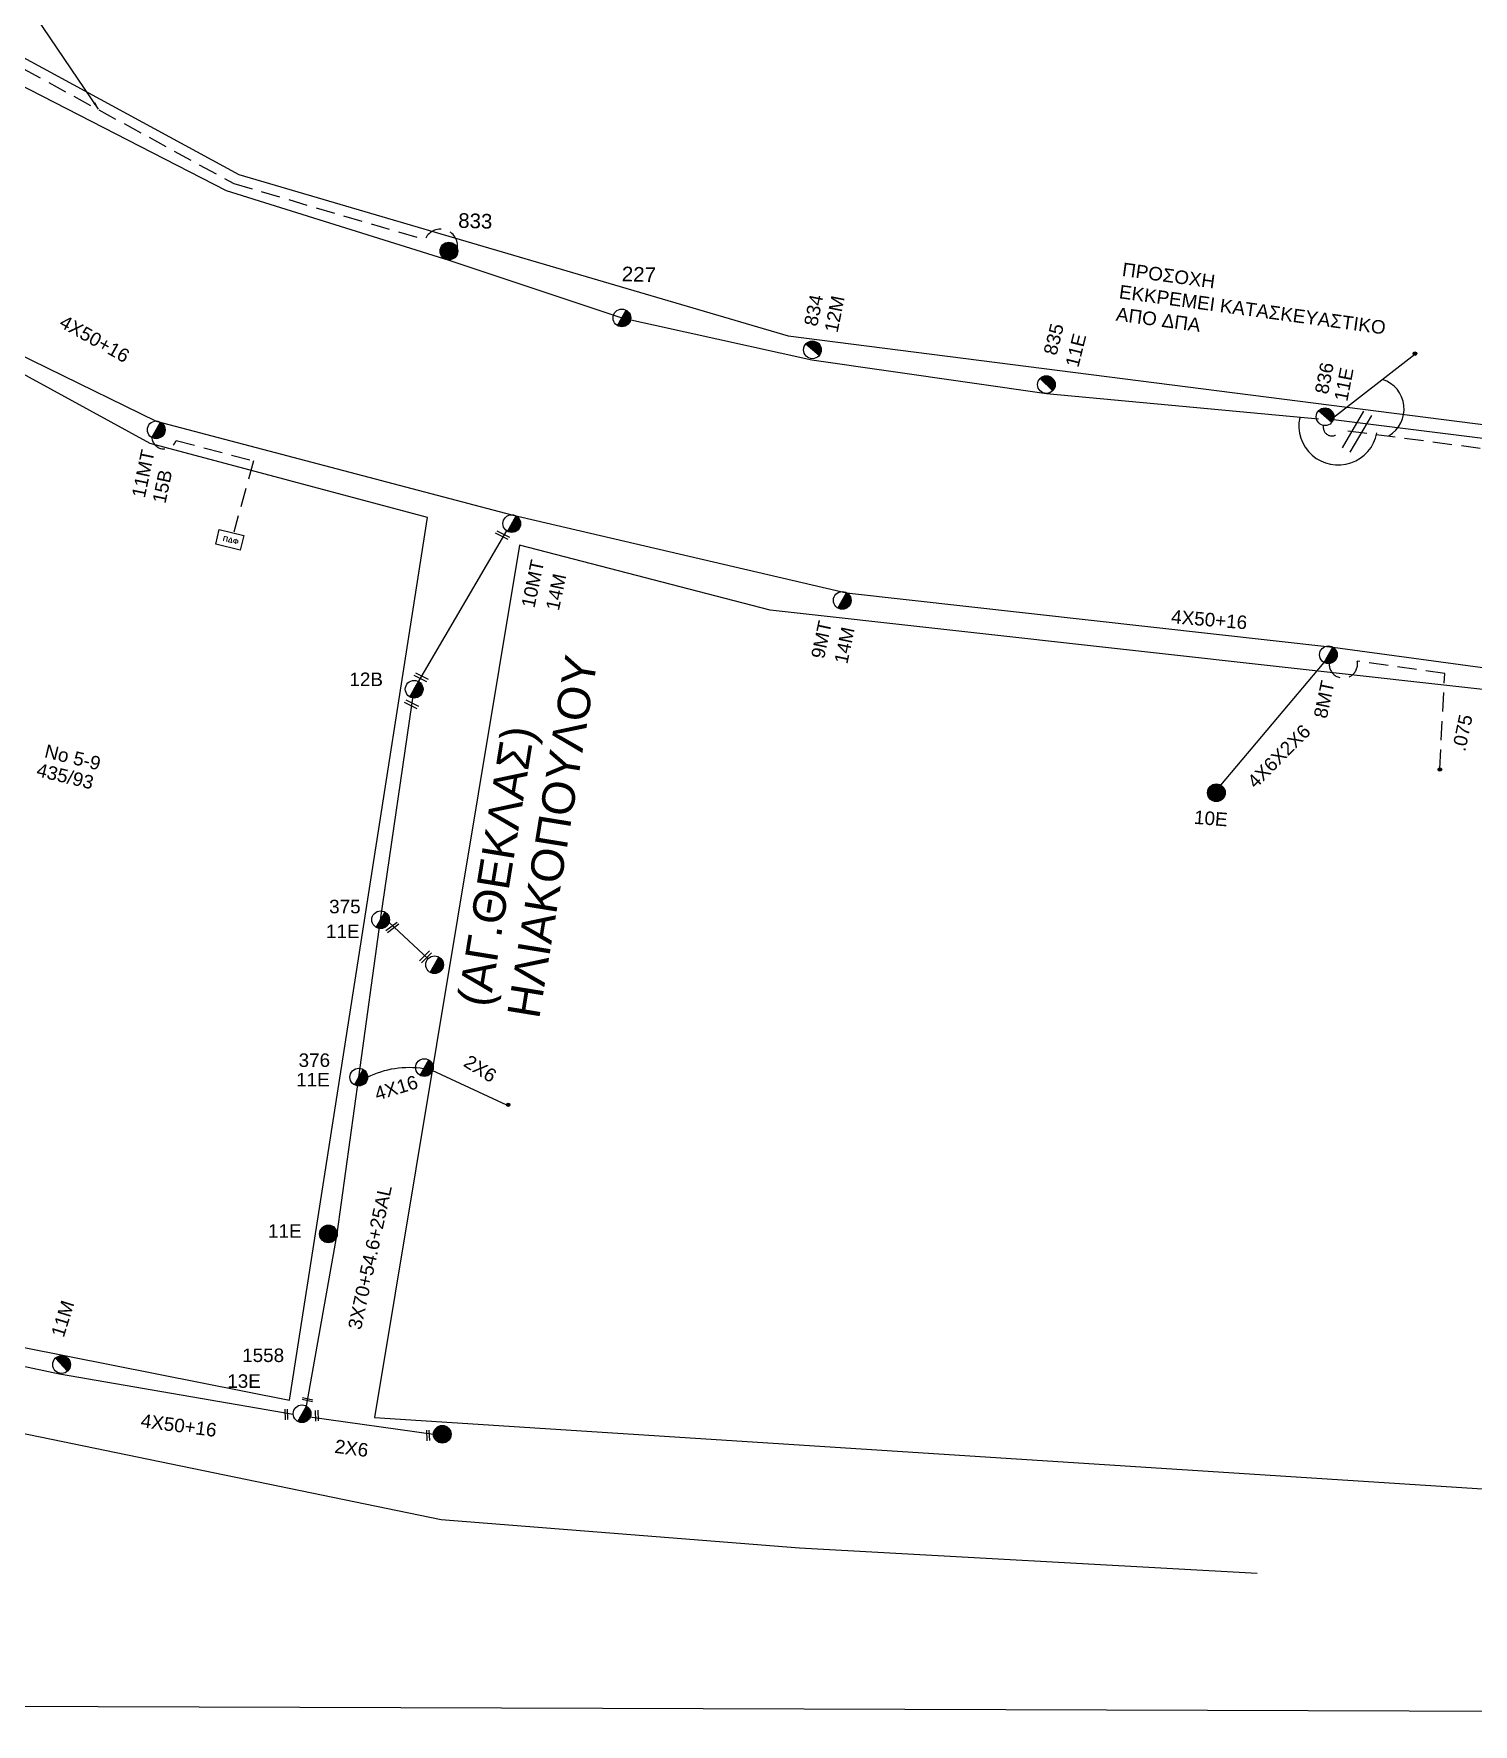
# Model space of a CAD drawing. Header units: millimetres. Extents: x 3156 to 5307, y 1191 to 2273.
# Drawn here: x 4517 to 4708.8, y 1237.7 to 1462.9 of the extents above; entities that cross this region are included whole.
import ezdxf

# ---------------------------------------------------------------- set-up
doc = ezdxf.new("R2010")
doc.units = ezdxf.units.MM
doc.linetypes.add('DASHED', pattern=[19.05, 12.7, -6.35])
for name, color, linetype in [('Pillar Δημοτικού Φωτισμού', 7, 'Continuous'), ('Άγνωστα', 7, 'Continuous'), ('Γυμνά εναέρια ΧΤ και ΦΟΠ (3Φ)   4x50+16AL', 7, 'Continuous'), ('Εναέρια παροχή ΧΤ 4x16', 7, 'SYN_LINE'), ('Εναέρια παροχή ΧΤ 4x25', 7, 'SYN_LINE'), ('Επιγραφές - Σχήματα', 7, 'Continuous'), ('Καλώδια ΧΤ   3x150+50CU', 7, 'DASHED'), ('Μηχανική τομή', 7, 'Continuous'), ('Στύλος Ξύλινος', 7, 'Continuous'), ('Στύλος Ξύλινος @ 1', 7, 'Continuous'), ('Στύλος ΦΜ', 7, 'Continuous'), ('Στύλος ΦΜ @ 1', 7, 'Continuous'), ('Συνδέσεις', 7, 'Continuous'), ('Συνεστραμμένα ΧΤ   3x70+54.6+25 AL', 7, 'SYN_LINE'), ('Τομή', 7, 'Continuous'), ('Υπόβαθρο ΔΕΗ', 7, 'Continuous'), ('Υπόγεια Καλώδια Δικτύου ΧΤ   .10', 7, 'DASHED'), ('Υπόγεια καλώδια Παροχών ΧΤ   .075', 7, 'DASHED')]:
    doc.layers.add(name, color=color, linetype=linetype)
doc.styles.add('arial', font='arial.ttf')
doc.styles.get("Standard").update_dxf_attribs({"font": 'arial.ttf'})
doc.linetypes.add('SYN_LINE', pattern='A,0.5,-0.0001,["/\\/\\/\\/",Standard,S=0.1,R=0,X=0,Y=-0.05],-0.25', length=0.7501)
doc.dimstyles.new('ISO-25', dxfattribs={"dimtxt": 2.5, "dimasz": 2.5, "dimexe": 1.25, "dimexo": 0.625, "dimtad": 1, "dimtxsty": 'Standard', "dimcen": 2.5, "dimadec": 0, "dimazin": 0, "dimtfac": 1, "dimtmove": 0, "dimatfit": 3, "dimfxl": 1, "dimarcsym": 0})

# ---------------------------------------------------------------- blocks, each defined once
blk = doc.blocks.new('ΥΠΑΡΧΩΝ ΤΣΙΜΕΝΤΕΝΙΟΣ ΣΤΥΛΟΣ')
at = {"layer": 'Στύλος ΦΜ'}
blk.add_hatch(color=7, dxfattribs=at).paths.add_polyline_path([(-1.29, -2.28, 0.574793), (2.62, 0, 0.268822), (1.3, 2.27)])
at = {"layer": 'Στύλος ΦΜ', "color": 7}
blk.add_line((-1.29, -2.28), (1.3, 2.27), dxfattribs=at)
blk.add_circle((0, 0), 2.62, dxfattribs=at)
at = {"layer": 'Στύλος ΦΜ', "flags": 4}
for tag, p in [('ΑΡΙΘΜΟΣ', (-4.68, 8.05)), ('ΤΥΠΟΣ', (-4.91, 3.03))]:
    blk.add_attdef(tag, p, '', height=4, dxfattribs=at)
blk = doc.blocks.new('ΥΠΑΡΧΩΝ ΞΥΛΙΝΟΣ ΣΤΥΛΟΣ')
at = {"layer": 'Στύλος Ξύλινος'}
h = blk.add_hatch(color=7, dxfattribs=at)
h.paths.add_polyline_path([(-2.62, 0, 0.270008), (-1.29, -2.28), (1.3, 2.27, 0.576266)])
h.paths.add_polyline_path([(-1.29, -2.28, 0.574793), (2.62, 0, 0.268822), (1.3, 2.27)])
at = {"layer": 'Στύλος Ξύλινος', "color": 7}
blk.add_line((-1.29, -2.28), (1.3, 2.27), dxfattribs=at)
blk.add_circle((0, 0), 2.62, dxfattribs=at)
at = {"layer": 'Στύλος Ξύλινος', "flags": 4}
for tag, p in [('ΑΡΙΘΜΟΣ', (-4.91, 8.6)), ('ΤΥΠΟΣ', (-4.85, 3.39))]:
    blk.add_attdef(tag, p, '', height=4, dxfattribs=at)
blk = doc.blocks.new('ΤΟΜΗ')
at = {"layer": 'Τομή', "ltscale": 40}
for p, q in [((-5.68, 0), (5.68, 0)), ((5.68, -2.33), (-5.68, -2.33))]:
    blk.add_line(p, q, dxfattribs=at)
blk = doc.blocks.new('_ΣΥΝΔΕΣΗ')
at = {"layer": 'Συνδέσεις', "linetype": 'SYN_LINE', "ltscale": 40}
blk.add_hatch(color=256, dxfattribs=at).paths.add_polyline_path([(0.5, -0.01, 1), (-0.5, -0.01, 1)])
at = {"layer": 'Συνδέσεις'}
blk.add_circle((0, -0.01), 0.5, dxfattribs=at)
blk = doc.blocks.new('ΜΗΧΑΝΙΚΗ ΤΟΜΗ')
at = {"layer": 'Μηχανική τομή', "ltscale": 40}
for p, q in [((-1.89, 0.78), (1.89, 0.78)), ((1.89, 0), (-1.89, 0))]:
    blk.add_line(p, q, dxfattribs=at)
blk = doc.blocks.new('PILLAR ΔΗΜΟΤΙΚΟΥ ΦΩΤΙΣΜΟΥ')
at = {"layer": 'Pillar Δημοτικού Φωτισμού', "ltscale": 40}
for p, q in [((-3.64, 2), (3.07, 2)), ((-3.64, -2), (-3.64, 2)), ((3.07, 2), (3.07, -2)), ((3.07, -2), (-3.64, -2))]:
    blk.add_line(p, q, dxfattribs=at)
at = {"layer": 'Pillar Δημοτικού Φωτισμού', "insert": (-2.13, 0.69), "char_height": 1.3575, "width": 109.961, "attachment_point": 1}
blk.add_mtext('{\\fArial|b1|i0|c161|p34;ΠΔΦ}', dxfattribs=at)

msp = doc.modelspace()

# ---------------------------------------------------------------- linework, layer by layer
at = {"layer": 'Άγνωστα', "color": 151}
for points in [[(4464.95, 1484.86), (4513.12, 1457.16), (4542.64, 1442), (4572.29, 1432.75), (4595.34, 1425.03), (4620.63, 1419.47), (4651.9, 1414.96), (4688.16, 1411.58)], [(4732.39, 1406.15), (4689.81, 1411.48)]]:
    msp.add_lwpolyline(points, dxfattribs=at)
at = {"layer": 'Άγνωστα', "color": 1}
for points in [[(4441.2, 1461.85), (4458.54, 1452.19), (4504.19, 1425.49), (4533.3, 1411.29), (4580.67, 1398.8), (4625.28, 1388.42), (4690.06, 1381.18), (4745.65, 1373.59)], [(4675.14, 1362.78), (4688.89, 1379.13)]]:
    msp.add_lwpolyline(points, dxfattribs=at)
at = {"layer": 'Άγνωστα', "color": 151, "linetype": 'SYN_LINE', "ltscale": 10}
msp.add_lwpolyline([(4689.64, 1411.36), (4701.01, 1420.22)], dxfattribs=at)
at = {"layer": 'Άγνωστα', "color": 6, "linetype": 'SYN_LINE', "ltscale": 8}
msp.add_lwpolyline([(4570.04, 1324.82), (4579.97, 1320.16)], dxfattribs=at)
at = {"layer": 'Άγνωστα', "color": 6, "linetype": 'SYN_LINE', "ltscale": 15}
msp.add_lwpolyline([(4553.78, 1278.6), (4570.25, 1276.28)], dxfattribs=at)
at = {"layer": 'Γυμνά εναέρια ΧΤ και ΦΟΠ (3Φ)   4x50+16AL', "color": 6, "ltscale": 20}
msp.add_lwpolyline([(4473.32, 1294.32), (4520.43, 1284.34), (4551.54, 1278.95)], dxfattribs=at)
at = {"layer": 'Εναέρια παροχή ΧΤ 4x16', "color": 6, "ltscale": 20}
msp.add_lwpolyline([(4561.47, 1323.87, -0.157408), (4568.93, 1325.03, 0.261299)], format="xyb", dxfattribs=at)
at = {"layer": 'Καλώδια ΧΤ   3x150+50CU', "ltscale": 0.2}
msp.add_lwpolyline([(4454.91, 1498.05), (4453.85, 1498.16), (4453.7, 1492.03), (4512.65, 1459.85, -0.80658), (4515.63, 1458.22), (4543.64, 1442.94), (4569.11, 1435.46, -0.895539), (4573.42, 1434.27)], format="xyb", dxfattribs=at)
at = {"layer": 'Καλώδια ΧΤ   3x150+50CU', "color": 1, "ltscale": 0.2}
msp.add_lwpolyline([(4532.71, 1409.09, 0.818165), (4535.95, 1408.72), (4546.28, 1405.98), (4543.63, 1396.48)], format="xyb", dxfattribs=at)
at = {"layer": 'Συνεστραμμένα ΧΤ   3x70+54.6+25 AL', "color": 6, "ltscale": 20}
msp.add_lwpolyline([(4553.31, 1280.04), (4557.42, 1302.97), (4560.29, 1323.87), (4563.2, 1344.84), (4567.67, 1375.56), (4580.06, 1396.73)], dxfattribs=at)
at = {"layer": 'Συνεστραμμένα ΧΤ   3x70+54.6+25 AL', "color": 6, "ltscale": 8}
msp.add_lwpolyline([(4564.32, 1344.49), (4569.52, 1339.65)], dxfattribs=at)
at = {"layer": 'Υπόβαθρο ΔΕΗ', "linetype": 'Continuous', "ltscale": 0.2}
msp.add_line((3229.69, 1244.31), (5245.14, 1237.65), dxfattribs=at)
at = {"layer": 'Υπόβαθρο ΔΕΗ'}
for points in [[(4453.45, 1493.55), (4544.29, 1444.13), (4617.51, 1422.63), (4800.19, 1399.34), (4807.37, 1459.28), (4803.88, 1459.28), (4808.53, 1498.17), (4750.58, 1492.2), (4709.2, 1485.25), (4622.98, 1477.86), (4455.39, 1499.59, 1.059957), (4453.45, 1493.55, 888.087625)], [(4355.08, 1245.03), (4394.78, 1297.89, -0.048593), (4419.77, 1296.14), (4571.25, 1264.93), (4619, 1261.16), (4679.99, 1257.77)]]:
    msp.add_lwpolyline(points, format="xyb", dxfattribs=at)
for points in [[(4569.44, 1398.45), (4532.5, 1408.3), (4506, 1422.79), (4474.29, 1296.08), (4551.07, 1280.82), (4569.44, 1398.45)], [(4581.71, 1394.75), (4562.37, 1278.5), (4745.17, 1266.73), (4757.51, 1370.22), (4615.11, 1386.1), (4581.71, 1394.75)]]:
    msp.add_lwpolyline(points, dxfattribs=at)
for centre, radius, start, end in [((4695.4, 1412.89), 4.16, 300.6983, 71.9896), ((4690.78, 1410.67), 5.24, 168.0745, 349.3189)]:
    msp.add_arc(centre, radius, start, end, dxfattribs=at)
at = {"layer": 'Υπόγεια Καλώδια Δικτύου ΧΤ   .10', "color": 151, "ltscale": 0.2}
msp.add_lwpolyline([(4735.75, 1404.54, -0.403961), (4732.37, 1404.65), (4691.05, 1410.1, -0.944492), (4688.81, 1410.71)], format="xyb", dxfattribs=at)
at = {"layer": 'Υπόγεια καλώδια Παροχών ΧΤ   .075', "color": 1, "ltscale": 0.2}
msp.add_lwpolyline([(4704.31, 1364.97), (4704.97, 1377.67), (4693.32, 1379.31, -1.115913), (4689.57, 1378.98, 4.564331)], format="xyb", dxfattribs=at)

# ---------------------------------------------------------------- block references
at = {"layer": 'Pillar Δημοτικού Φωτισμού', "xscale": 0.4999999999999999, "yscale": 0.4999999999999999, "zscale": 0.4999999999999999, "rotation": 346.2447995698341}
msp.add_blockref('PILLAR ΔΗΜΟΤΙΚΟΥ ΦΩΤΙΣΜΟΥ', (4543.23, 1395.42), dxfattribs=at)
at = {"layer": 'Μηχανική τομή'}
for p, xscale, yscale, zscale, rotation in [((4579.52, 1396.26), 0.4999999999988612, 0.4999999999988612, 0.4999999999988612, 153.4535227897851), ((4568.69, 1377.3), 0.4999999999988612, 0.4999999999988612, 0.4999999999988612, 153.4535227897851), ((4567.4, 1373.73), 0.4999999999988612, 0.4999999999988612, 0.4999999999988612, 153.4535227897851), ((4564.65, 1343.97), 0.4999999999988612, 0.4999999999988612, 0.4999999999988612, 217.2103167404506), ((4569.03, 1340.05), 0.4999999999988611, 0.4999999999988611, 0.4999999999988611, 224.6181888065578), ((4550.49, 1278.93), 0.3750602985455293, 0.3750602985455293, 0.3750602985455293, 272.3133024890616), ((4553.42, 1280.75), 0.3750602985455293, 0.3750602985455293, 0.3750602985455293, 346.5377949156576), ((4554.55, 1278.76), 0.3750602985455293, 0.3750602985455293, 0.3750602985455293, 272.3133024890616), ((4569.37, 1276.13), 0.3750602985455293, 0.3750602985455293, 0.3750602985455293, 272.3133024890616)]:
    msp.add_blockref('ΜΗΧΑΝΙΚΗ ΤΟΜΗ', p, dxfattribs=dict(at, xscale=xscale, yscale=yscale, zscale=zscale, rotation=rotation))
at = {"layer": 'Στύλος Ξύλινος @ 1', "ltscale": 40, "xscale": 0.4499999999998181, "yscale": 0.4499999999998181, "zscale": 0.4499999999998181}
for p in [(4572.29, 1433.93), (4674.55, 1361.76), (4571.42, 1276.28)]:
    msp.add_blockref('ΥΠΑΡΧΩΝ ΞΥΛΙΝΟΣ ΣΤΥΛΟΣ', p, dxfattribs=at)
at = {"layer": 'Στύλος Ξύλινος @ 1', "ltscale": 40}
ref = msp.add_blockref('ΥΠΑΡΧΩΝ ΞΥΛΙΝΟΣ ΣΤΥΛΟΣ', (4556.24, 1302.97), dxfattribs=dict(at, xscale=0.4499999999998181, yscale=0.4499999999998181, zscale=0.4499999999998181))
ref.add_attrib('ΤΥΠΟΣ', '11E', (4548.2, 1302.47), dxfattribs={"layer": '', "height": 1.8, "flags": 4})
at = {"layer": 'Στύλος ΦΜ @ 1', "ltscale": 40, "xscale": 0.4499999999998181, "yscale": 0.4499999999998181, "zscale": 0.4499999999998181}
for p in [(4595.34, 1425.03), (4533.3, 1410.12), (4580.67, 1397.62), (4624.7, 1387.4), (4689.47, 1380.15), (4570.38, 1338.85), (4569.03, 1325.15)]:
    msp.add_blockref('ΥΠΑΡΧΩΝ ΤΣΙΜΕΝΤΕΝΙΟΣ ΣΤΥΛΟΣ', p, dxfattribs=at)
at = {"layer": 'Στύλος ΦΜ @ 1', "ltscale": 40}
ref = msp.add_blockref('ΥΠΑΡΧΩΝ ΤΣΙΜΕΝΤΕΝΙΟΣ ΣΤΥΛΟΣ', (4620.73, 1420.78), dxfattribs=dict(at, xscale=0.4499999999998304, yscale=0.4499999999998304, zscale=0.4499999999998304, rotation=78.52036310162318))
ref.add_attrib('ΤΥΠΟΣ', '834', (4621.35, 1423.81), dxfattribs={"layer": '', "height": 1.8, "rotation": 78.5204, "flags": 4})
ref.add_attrib('ΑΡΙΘΜΟΣ', '12M', (4624.07, 1422.98), dxfattribs={"layer": '', "height": 1.8, "rotation": 78.5204, "flags": 4})
ref = msp.add_blockref('ΥΠΑΡΧΩΝ ΤΣΙΜΕΝΤΕΝΙΟΣ ΣΤΥΛΟΣ', (4651.9, 1416.14), dxfattribs=dict(at, xscale=0.4499999999997873, yscale=0.4499999999997873, zscale=0.4499999999997873, rotation=75.91618620917882))
ref.add_attrib('ΤΥΠΟΣ', '835', (4653.23, 1419.94), dxfattribs={"layer": '', "height": 1.8, "rotation": 75.9162, "flags": 4})
ref.add_attrib('ΑΡΙΘΜΟΣ', '11E', (4656.15, 1418.33), dxfattribs={"layer": '', "height": 1.8, "rotation": 75.9162, "flags": 4})
ref = msp.add_blockref('ΥΠΑΡΧΩΝ ΤΣΙΜΕΝΤΕΝΙΟΣ ΣΤΥΛΟΣ', (4689.03, 1411.87), dxfattribs=dict(at, xscale=0.4499999999998854, yscale=0.4499999999998854, zscale=0.4499999999998854, rotation=79.00373571078136))
ref.add_attrib('ΤΥΠΟΣ', '836', (4689.41, 1414.77), dxfattribs={"layer": '', "height": 1.8, "rotation": 79.0037, "flags": 4})
ref.add_attrib('ΑΡΙΘΜΟΣ', '11E', (4691.99, 1413.82), dxfattribs={"layer": '', "height": 1.8, "rotation": 79.0037, "flags": 4})
ref = msp.add_blockref('ΥΠΑΡΧΩΝ ΤΣΙΜΕΝΤΕΝΙΟΣ ΣΤΥΛΟΣ', (4567.67, 1375.56), dxfattribs=dict(at, xscale=0.4499999999998181, yscale=0.4499999999998181, zscale=0.4499999999998181))
ref.add_attrib('ΤΥΠΟΣ', '12B', (4559.04, 1375.98), dxfattribs={"layer": '', "height": 1.8, "flags": 4})
ref = msp.add_blockref('ΥΠΑΡΧΩΝ ΤΣΙΜΕΝΤΕΝΙΟΣ ΣΤΥΛΟΣ', (4563.2, 1344.85), dxfattribs=dict(at, xscale=0.4499999999998181, yscale=0.4499999999998181, zscale=0.4499999999998181))
ref.add_attrib('ΤΥΠΟΣ', '375', (4556.34, 1345.7), dxfattribs={"layer": '', "height": 1.8, "flags": 4})
ref.add_attrib('ΑΡΙΘΜΟΣ', '11E', (4555.92, 1342.4), dxfattribs={"layer": '', "height": 1.8, "flags": 4})
ref = msp.add_blockref('ΥΠΑΡΧΩΝ ΤΣΙΜΕΝΤΕΝΙΟΣ ΣΤΥΛΟΣ', (4560.29, 1323.87), dxfattribs=dict(at, xscale=0.4499999999998181, yscale=0.4499999999998181, zscale=0.4499999999998181))
ref.add_attrib('ΤΥΠΟΣ', '376', (4552.27, 1325.23), dxfattribs={"layer": '', "height": 1.8, "flags": 4})
ref.add_attrib('ΑΡΙΘΜΟΣ', '11E', (4551.95, 1322.64), dxfattribs={"layer": '', "height": 1.8, "flags": 4})
ref = msp.add_blockref('ΥΠΑΡΧΩΝ ΤΣΙΜΕΝΤΕΝΙΟΣ ΣΤΥΛΟΣ', (4520.69, 1285.57), dxfattribs=dict(at, xscale=0.4499999999998585, yscale=0.4499999999998585, zscale=0.4499999999998585, rotation=72.7104811005177))
ref.add_attrib('ΤΥΠΟΣ', '11M', (4520.97, 1289.08), dxfattribs={"layer": '', "height": 1.8, "rotation": 72.7105, "flags": 4})
ref = msp.add_blockref('ΥΠΑΡΧΩΝ ΤΣΙΜΕΝΤΕΝΙΟΣ ΣΤΥΛΟΣ', (4552.73, 1279.02), dxfattribs=dict(at, xscale=0.4499999999998181, yscale=0.4499999999998181, zscale=0.4499999999998181))
ref.add_attrib('ΤΥΠΟΣ', '1558', (4544.75, 1285.91), dxfattribs={"layer": '', "height": 1.8, "flags": 4})
ref.add_attrib('ΑΡΙΘΜΟΣ', '13E', (4542.77, 1282.47), dxfattribs={"layer": '', "height": 1.8, "flags": 4})
at = {"layer": 'Συνδέσεις'}
for p, xscale, yscale, zscale in [((4701, 1420.28), 0.4777242751394019, 0.4777242751394019, 0.4777242751394019), ((4704.33, 1364.87), 0.4777242751394019, 0.4777242751394019, 0.4777242751394019), ((4580.21, 1320.19), 0.4499999999998181, 0.4499999999998181, 0.4499999999998181)]:
    msp.add_blockref('_ΣΥΝΔΕΣΗ', p, dxfattribs=dict(at, xscale=xscale, yscale=yscale, zscale=zscale))
at = {"layer": 'Τομή', "xscale": 0.49999999999976, "yscale": 0.49999999999976, "zscale": 0.49999999999976, "rotation": 239.5401890432754}
msp.add_blockref('ΤΟΜΗ', (4693.78, 1409.58), dxfattribs=at)

# ---------------------------------------------------------------- texts
at = {"ltscale": 40, "char_height": 1.8, "width": 43.5158, "attachment_point": 1, "rotation": 358.3174, "style": 'arial'}
for s, insert in [('{\\H1.083x;833}', (4573.57, 1439)), ('{\\H1.083x;227}', (4595.37, 1431.88))]:
    msp.add_mtext(s, dxfattribs=dict(at, insert=insert))
at = {"layer": 'Άγνωστα', "ltscale": 40, "char_height": 1.8, "attachment_point": 1, "style": 'arial'}
for s, insert, width, rotation in [('ΠΡΟΣΟΧΗ \\PΕΚΚΡΕΜΕΙ ΚΑΤΑΣΚΕΥΑΣΤΙΚΟ \\PΑΠΟ ΔΠΑ', (4662.15, 1432.42), 46.8576, 352.2278), ('4X50+16', (4521.12, 1425.51), 43.5158, 330.7075), ('4X50+16', (4668.62, 1386.15), 43.5158, 355.3538), ('4X6X2X6', (4678.49, 1363.49), 43.5158, 45.1927), ('Νο 5-9', (4518.72, 1368.25), 43.5158, 346.471), ('435/93', (4517.65, 1365.75), 43.5158, 346.471), ('2X6', (4575.06, 1326.95), 43.5158, 328.0433), ('4X50+16', (4531.4, 1279.02), 43.5158, 352.5402), ('2X6', (4557.23, 1275.61), 43.5158, 352.5402)]:
    msp.add_mtext(s, dxfattribs=dict(at, insert=insert, width=width, rotation=rotation))
at = {"layer": 'Εναέρια παροχή ΧΤ 4x25', "ltscale": 20, "insert": (4562.2, 1322.45), "char_height": 1.8, "width": 43.5158, "attachment_point": 1, "rotation": 17.0093, "style": 'arial'}
msp.add_mtext('4X16', dxfattribs=at)
at = {"layer": 'Συνεστραμμένα ΧΤ   3x70+54.6+25 AL', "ltscale": 20, "width": 43.5158, "attachment_point": 1, "style": 'arial'}
for s, insert, char_height, rotation in [('{\\H1.083x;HΛΙΑΚΟΠΟΥΛΟΥ}', (4580.03, 1332.2), 4, 80.7732), ('{\\H1.083x;(AΓ.ΘΕΚΛΑΣ)}', (4573.43, 1333.76), 4, 80.7732), ('3X70+54.6+25AL', (4558.82, 1290.49), 1.8, 77.8013)]:
    msp.add_mtext(s, dxfattribs=dict(at, insert=insert, char_height=char_height, rotation=rotation))
at = {"layer": 'Υπόγεια Καλώδια Δικτύου ΧΤ   .10', "ltscale": 0.2, "insert": (4671.66, 1359.43), "char_height": 1.8, "width": 43.5158, "attachment_point": 1, "rotation": 355.3538, "style": 'arial'}
msp.add_mtext('10Ε', dxfattribs=at)
at = {"layer": 'Υπόγεια καλώδια Παροχών ΧΤ   .075', "ltscale": 0.2, "char_height": 1.8, "width": 43.5158, "attachment_point": 1, "rotation": 78.0459, "style": 'arial'}
for s, insert in [('11ΜΤ', (4530.01, 1401.32)), ('15Β', (4532.76, 1400.57)), ('10ΜΤ', (4581.92, 1386.66)), ('14Μ', (4585.18, 1386.31)), ('9ΜΤ', (4620.52, 1379.89)), ('14Μ', (4623.61, 1379.2)), ('8ΜΤ', (4687.49, 1371.92)), ('.075', (4705.93, 1367.54))]:
    msp.add_mtext(s, dxfattribs=dict(at, insert=insert))

# ---------------------------------------------------------------- leaders
at = {"layer": 'Επιγραφές - Σχήματα', "color": 1, "ltscale": 40}
msp.add_leader([(4525.61, 1452.86), (4513.28, 1471.08)], dimstyle='ISO-25', override={"dimasz": 1, "dimtad": 0}, dxfattribs=at)

doc.saveas('drawing.dxf')
